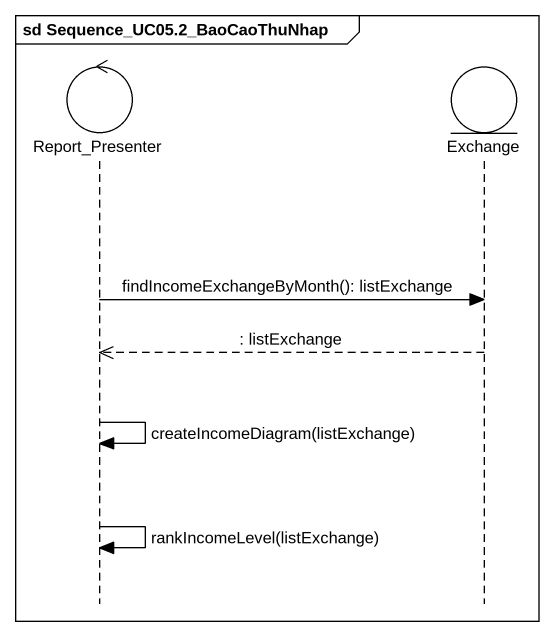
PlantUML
@startuml
mainframe sd Sequence_UC05.2_BaoCaoThuNhap
hide footbox
control Report_Presenter
entity Exchange

Report_Presenter -> Exchange : findIncomeExchangeByMonth(): listExchange
Exchange -->> Report_Presenter : : listExchange
Report_Presenter -> Report_Presenter : createIncomeDiagram(listExchange)
Report_Presenter -> Report_Presenter : rankIncomeLevel(listExchange)
@enduml
